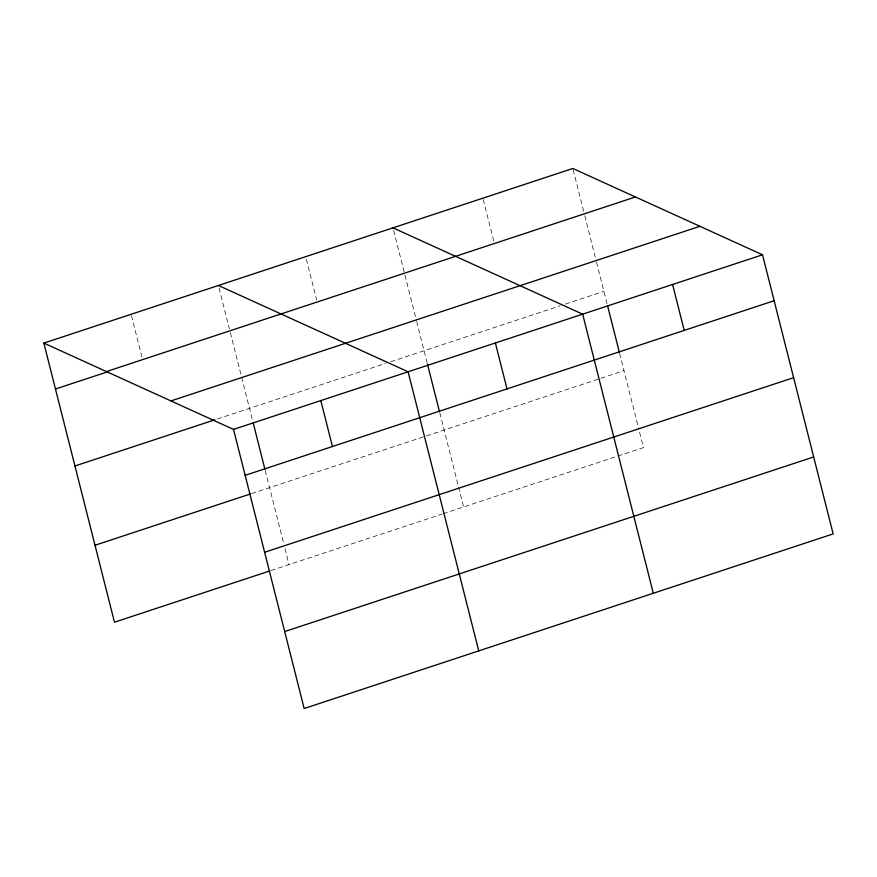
<?xml version="1.0" encoding="UTF-8"?>
<svg xmlns="http://www.w3.org/2000/svg" width="877" height="877" viewBox="0 0 877 877"><rect width="100%" height="100%" fill="white"/><g stroke="black" fill="none" stroke-linecap="round" stroke-linejoin="round"><path stroke-width="0.66" stroke-dasharray="4.38 3.29" d="M217.419 418.954L385.573 363.451M390.703 361.752L560.25 305.788M565.391 304.089L603.935 291.372M251.6 493.576L599.583 378.711M600.866 378.283L623.996 370.653M271.07 570.521L441.789 514.163M443.071 513.747L643.466 447.599L638.434 427.702M573.174 169.798L583.797 211.795M584.795 215.742L596.207 260.853M596.546 262.179L607.279 304.582M619.644 353.475L638.094 426.365M483.238 199.485L494.2 242.786M393.641 230.476L404.275 272.473M404.944 275.115L416.356 320.226M416.696 321.552L427.088 362.629M439.794 412.837L458.232 485.737M458.572 487.064L463.604 506.961M306.358 259.285L316.663 299.978M219.086 288.105L229.379 328.787M230.377 332.734L252.85 421.574M265.227 470.467L283.666 543.356M285.014 548.662L289.037 564.591M131.462 315.599L142.096 357.597"/><path stroke-width="1.32" d="M43.85 343.093L572.834 168.483L762.519 254.79L833.15 533.907L304.166 708.517L233.534 429.401L43.85 343.093L114.481 622.21L269.787 570.938M106.446 371.574L635.43 196.963M55.47 389.026L108.101 371.662M170.938 400.921L699.923 226.31M74.94 465.983L214.854 419.798M233.534 429.401L762.519 254.79M245.154 475.334L774.15 300.723M95.001 545.264L250.318 493.992M264.624 552.28L793.619 377.669M284.685 631.561L813.681 456.95M392.984 227.856L582.668 314.163L653.299 593.269M218.417 285.474L408.101 371.782L478.732 650.887M672.593 284.477L684.213 330.41M607.608 305.898L619.315 352.148M495.384 342.973L507.005 388.906M427.417 363.944L439.454 411.521M320.818 400.592L332.438 446.525M253.19 422.889L264.887 469.14"/></g></svg>
